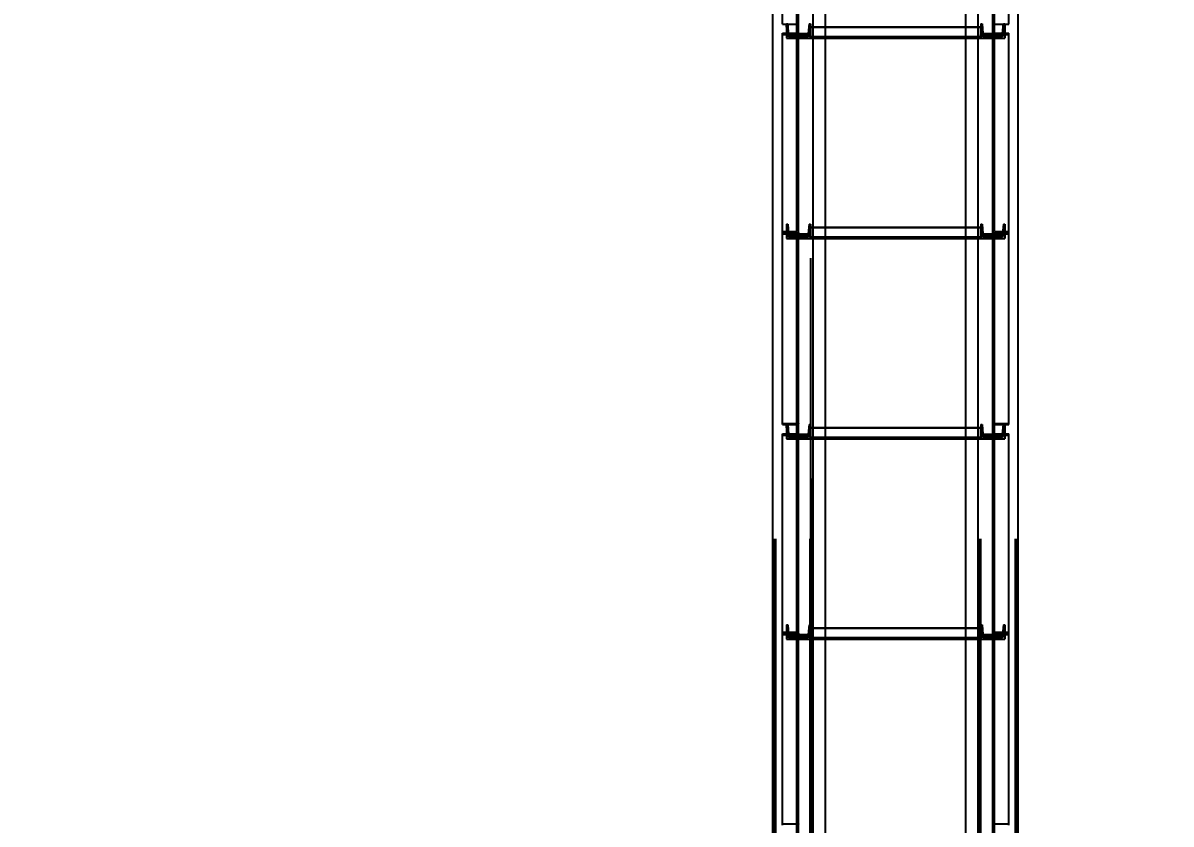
# Model space of a CAD drawing. Header units: millimetres. Extents: x 150209.93 to 150215.05, y 136675.65 to 136679.93.
# Drawn here: x 150214.08 to 150214.1946, y 136677.8664 to 136677.9464 of the extents above; entities that cross this region are included whole.
import ezdxf

# ---------------------------------------------------------------- set-up
doc = ezdxf.new("R2010")
doc.units = ezdxf.units.MM
doc.header["$LTSCALE"] = 0.25
for name, pattern in [('XKITLINE00', [0]), ('XKITLINE02', [4, 2, -2]), ('XKITLINE03', [6, 3, -1, 1, -1])]:
    doc.linetypes.add(name, pattern=pattern)
doc.styles.add('ROMANS', font='romans.shx')
doc.dimstyles.new('MD300', dxfattribs={"dimtxt": 2.5, "dimasz": 2.5, "dimexe": 1, "dimexo": 1, "dimgap": 0.5, "dimtad": 1, "dimdec": 1, "dimlfac": 50, "dimrnd": 0.5, "dimdsep": 46, "dimtxsty": 'ROMANS', "dimcen": 1, "dimclrd": 146, "dimclre": 146, "dimclrt": 30, "dimadec": 1, "dimazin": 2, "dimtfac": 1, "dimtdec": 1, "dimtmove": 0, "dimatfit": 1, "dimfxl": 1, "dimtolj": 1, "dimtzin": 0, "dimlwd": -1, "dimlwe": -1, "dimarcsym": 0})

# ---------------------------------------------------------------- blocks, each defined once
blk = doc.blocks.new('çatıı')
at = {"color": 116, "linetype": 'XKITLINE02', "true_color": 0x136734}
for p, q in [((26132.53, 10820.27), (26132.53, 12463.6)), ((26133.06, 10820.27), (26133.07, 12463.8)), ((26150.3, 10820.27), (26150.3, 12463.8)), ((26150.83, 10820.27), (26150.83, 12463.6)), ((26234.06, 10837.88), (26234.06, 12463.6)), ((26234.91, 10820.27), (26234.91, 12463.6)), ((26235.44, 10820.27), (26235.45, 12463.8)), ((26252.68, 10820.27), (26252.68, 12463.8)), ((26253.21, 10820.27), (26253.21, 12463.6)), ((26150.38, 10820.27), (26150.38, 12460.57)), ((26151.23, 10820.3), (26151.23, 12460.55)), ((26157.88, 10824.41), (26157.88, 12460.56)), ((26227.88, 10820.56), (26227.88, 12460.56)), ((26234.53, 10820.3), (26234.53, 12460.55)), ((26235.38, 10820.27), (26235.38, 12460.57)), ((26131.68, 10840.75), (26131.68, 12421.84)), ((26150.38, 12350.28), (26150.38, 10820.27)), ((26151.23, 12350.28), (26151.23, 10820.3)), ((26254.06, 10887.1), (26254.06, 12350.28)), ((26136.38, 11577.29), (26136.38, 11673.08)), ((26143.58, 11571.97), (26143.58, 11672.48)), ((26144.38, 11571.97), (26144.38, 11673.08)), ((26241.36, 11571.97), (26241.36, 11673.08)), ((26242.16, 11571.97), (26242.16, 11672.48)), ((26249.36, 11577.29), (26249.36, 11673.08)), ((26136.38, 11577.29), (26143.58, 11577.29)), ((26138.38, 11575.66), (26138.38, 11577.32)), ((26138.38, 11577.32), (26139.06, 11577.32)), ((26138.38, 11577.29), (26138.38, 11571.83)), ((26138.38, 11575.66), (26139.06, 11575.66)), ((26138.38, 11575.66), (26138.38, 11570.16)), ((26139.06, 11577.32), (26139.06, 11575.66)), ((26139.44, 11572.53), (26139.06, 11577.32)), ((26139.06, 11575.66), (26139.44, 11570.86)), ((26143.58, 11473.67), (26143.58, 11577.79)), ((26143.58, 11577.79), (26144.38, 11577.79)), ((26144.38, 11473.1), (26144.38, 11577.79)), ((26149.7, 11577.32), (26149.32, 11572.53)), ((26149.7, 11575.66), (26149.32, 11570.86)), ((26149.7, 11577.32), (26149.7, 11575.66)), ((26149.7, 11577.32), (26150.38, 11577.32)), ((26149.7, 11575.66), (26150.38, 11575.66)), ((26150.38, 11577.32), (26150.38, 11575.66)), ((26150.38, 11577.32), (26150.38, 11571.83)), ((26150.38, 11570.16), (26150.38, 11575.84)), ((26150.38, 11575.84), (26157.88, 11575.84)), ((26150.38, 11575.83), (26235.36, 11575.83)), ((26150.38, 11575.67), (26235.36, 11575.67)), ((26150.38, 11575.66), (26235.36, 11575.66)), ((26150.38, 11575.66), (26150.38, 11570.16)), ((26227.88, 11575.84), (26235.36, 11575.84)), ((26235.36, 11577.32), (26235.36, 11571.83)), ((26235.36, 11577.32), (26236.04, 11577.32)), ((26235.36, 11577.32), (26235.36, 11575.66)), ((26235.36, 11570.16), (26235.36, 11575.84)), ((26235.36, 11575.66), (26235.36, 11570.16)), ((26235.36, 11575.66), (26236.04, 11575.66)), ((26236.04, 11577.32), (26236.42, 11572.53)), ((26236.04, 11577.32), (26236.04, 11575.66)), ((26236.04, 11575.66), (26236.42, 11570.86)), ((26241.36, 11473.1), (26241.36, 11577.79)), ((26241.36, 11577.79), (26242.16, 11577.79)), ((26242.16, 11473.67), (26242.16, 11577.79)), ((26242.16, 11577.29), (26249.36, 11577.29)), ((26246.3, 11572.53), (26246.68, 11577.32)), ((26246.68, 11575.66), (26246.3, 11570.86)), ((26246.68, 11577.32), (26247.36, 11577.32)), ((26246.68, 11577.32), (26246.68, 11575.66)), ((26246.68, 11575.66), (26247.36, 11575.66)), ((26247.36, 11571.83), (26247.36, 11577.32)), ((26247.36, 11577.32), (26247.36, 11575.66)), ((26247.36, 11575.66), (26247.36, 11570.16)), ((26136.38, 11473.1), (26136.38, 11572.64)), ((26136.38, 11572.64), (26143.58, 11572.64)), ((26136.38, 11572.07), (26144.38, 11572.07)), ((26138.38, 11571.83), (26138.38, 11570.16)), ((26138.38, 11571.83), (26150.38, 11571.83)), ((26138.38, 11570.16), (26150.38, 11570.16)), ((26139.44, 11572.53), (26139.44, 11570.86)), ((26139.44, 11572.53), (26149.32, 11572.53)), ((26139.44, 11570.86), (26149.32, 11570.86)), ((26143.58, 11571.97), (26144.38, 11571.97)), ((26149.32, 11572.53), (26149.32, 11570.86)), ((26150.38, 11571.83), (26150.38, 11570.16)), ((26150.38, 11571.02), (26235.36, 11571.02)), ((26150.38, 11570.87), (26235.36, 11570.87)), ((26150.38, 11570.34), (26157.88, 11570.34)), ((26150.38, 11570.16), (26157.88, 11570.16)), ((26227.88, 11570.34), (26235.36, 11570.34)), ((26227.88, 11570.16), (26235.36, 11570.16)), ((26235.36, 11571.83), (26247.36, 11571.83)), ((26235.36, 11571.83), (26235.36, 11570.16)), ((26235.36, 11570.16), (26247.36, 11570.16)), ((26236.42, 11572.53), (26246.3, 11572.53)), ((26236.42, 11572.53), (26236.42, 11570.86)), ((26236.42, 11570.86), (26246.3, 11570.86)), ((26241.36, 11572.07), (26249.36, 11572.07)), ((26241.36, 11571.97), (26242.16, 11571.97)), ((26242.16, 11572.64), (26249.36, 11572.64)), ((26246.3, 11572.53), (26246.3, 11570.86)), ((26247.36, 11571.83), (26247.36, 11570.16)), ((26249.36, 11473.1), (26249.36, 11572.64)), ((26143.58, 11478.82), (26144.38, 11478.82)), ((26241.36, 11478.82), (26242.16, 11478.82)), ((26136.38, 11473.67), (26143.58, 11473.67)), ((26136.38, 11377.31), (26136.38, 11473.1)), ((26136.38, 11473.1), (26144.38, 11473.1)), ((26136.38, 11473.1), (26144.38, 11473.1)), ((26136.38, 11472.51), (26143.58, 11472.51)), ((26138.38, 11477.34), (26138.38, 11475.67)), ((26138.38, 11477.34), (26139.06, 11477.34)), ((26138.38, 11477.34), (26138.38, 11471.84)), ((26138.38, 11475.67), (26139.06, 11475.67)), ((26138.38, 11475.67), (26138.38, 11470.17)), ((26138.38, 11471.84), (26138.38, 11470.17)), ((26138.38, 11471.84), (26150.38, 11471.84)), ((26139.06, 11477.34), (26139.06, 11475.67)), ((26139.06, 11477.34), (26139.44, 11472.54)), ((26139.06, 11475.67), (26139.44, 11470.87)), ((26139.44, 11472.54), (26139.44, 11470.87)), ((26139.44, 11472.54), (26149.32, 11472.54)), ((26143.58, 11372), (26143.58, 11472.51)), ((26144.38, 11372), (26144.38, 11473.1)), ((26149.7, 11477.34), (26149.32, 11472.54)), ((26149.7, 11475.67), (26149.32, 11470.87)), ((26149.32, 11472.54), (26149.32, 11470.87)), ((26149.7, 11477.34), (26149.7, 11475.67)), ((26149.7, 11477.34), (26150.38, 11477.34)), ((26149.7, 11475.67), (26150.38, 11475.67)), ((26150.38, 11477.34), (26150.38, 11475.67)), ((26150.38, 11477.34), (26150.38, 11471.84)), ((26150.38, 11470.17), (26150.38, 11475.85)), ((26150.38, 11475.85), (26157.88, 11475.85)), ((26150.38, 11475.84), (26235.36, 11475.84)), ((26150.38, 11475.68), (26235.36, 11475.68)), ((26150.38, 11475.67), (26150.38, 11470.17)), ((26150.38, 11475.67), (26235.36, 11475.67)), ((26150.38, 11471.84), (26150.38, 11470.17)), ((26227.88, 11475.85), (26235.36, 11475.85)), ((26235.36, 11477.34), (26235.36, 11471.84)), ((26235.36, 11477.34), (26236.04, 11477.34)), ((26235.36, 11477.34), (26235.36, 11475.67)), ((26235.36, 11470.17), (26235.36, 11475.85)), ((26235.36, 11475.67), (26235.36, 11470.17)), ((26235.36, 11475.67), (26236.04, 11475.67)), ((26235.36, 11471.84), (26247.36, 11471.84)), ((26235.36, 11471.84), (26235.36, 11470.17)), ((26236.04, 11477.34), (26236.42, 11472.54)), ((26236.04, 11477.34), (26236.04, 11475.67)), ((26236.04, 11475.67), (26236.42, 11470.87)), ((26236.42, 11472.54), (26246.3, 11472.54)), ((26236.42, 11472.54), (26236.42, 11470.87)), ((26241.36, 11372), (26241.36, 11473.1)), ((26241.36, 11473.1), (26249.36, 11473.1)), ((26241.36, 11473.1), (26249.36, 11473.1)), ((26242.16, 11473.67), (26249.36, 11473.67)), ((26242.16, 11372), (26242.16, 11472.51)), ((26242.16, 11472.51), (26249.36, 11472.51)), ((26246.68, 11477.34), (26246.3, 11472.54)), ((26246.68, 11475.67), (26246.3, 11470.87)), ((26246.3, 11472.54), (26246.3, 11470.87)), ((26246.68, 11477.34), (26247.36, 11477.34)), ((26246.68, 11477.34), (26246.68, 11475.67)), ((26246.68, 11475.67), (26247.36, 11475.67)), ((26247.36, 11477.34), (26247.36, 11471.84)), ((26247.36, 11477.34), (26247.36, 11475.67)), ((26247.36, 11475.67), (26247.36, 11470.17)), ((26247.36, 11471.84), (26247.36, 11470.17)), ((26249.36, 11377.31), (26249.36, 11473.1)), ((26138.38, 11470.17), (26150.38, 11470.17)), ((26139.44, 11470.87), (26149.32, 11470.87)), ((26143.58, 11467.19), (26144.38, 11467.19)), ((26150.38, 11471.03), (26235.36, 11471.03)), ((26150.38, 11470.88), (26235.36, 11470.88)), ((26150.38, 11470.35), (26157.88, 11470.35)), ((26150.38, 11470.17), (26157.88, 11470.17)), ((26227.88, 11470.35), (26235.36, 11470.35)), ((26227.88, 11470.17), (26235.36, 11470.17)), ((26235.36, 11470.17), (26247.36, 11470.17)), ((26236.42, 11470.87), (26246.3, 11470.87)), ((26241.36, 11467.19), (26242.16, 11467.19)), ((26136.38, 11377.9), (26144.38, 11377.9)), ((26136.38, 11377.31), (26143.58, 11377.31)), ((26138.38, 11375.68), (26138.38, 11377.35)), ((26138.38, 11377.35), (26139.06, 11377.35)), ((26138.38, 11377.31), (26138.38, 11371.85)), ((26138.38, 11375.68), (26139.06, 11375.68)), ((26138.38, 11375.68), (26138.38, 11370.18)), ((26139.06, 11377.35), (26139.06, 11375.68)), ((26139.06, 11377.35), (26139.44, 11372.55)), ((26139.06, 11375.68), (26139.44, 11370.88)), ((26143.58, 11273.69), (26143.58, 11377.81)), ((26143.58, 11377.81), (26144.38, 11377.81)), ((26144.38, 11273.12), (26144.38, 11377.81)), ((26149.7, 11377.35), (26149.32, 11372.55)), ((26149.7, 11375.68), (26149.32, 11370.88)), ((26149.7, 11377.35), (26149.7, 11375.68)), ((26149.7, 11377.35), (26150.38, 11377.35)), ((26149.7, 11375.68), (26150.38, 11375.68)), ((26150.38, 11377.35), (26150.38, 11375.68)), ((26150.38, 11377.35), (26150.38, 11371.85)), ((26150.38, 11370.18), (26150.38, 11375.86)), ((26150.38, 11375.86), (26157.88, 11375.86)), ((26150.38, 11375.85), (26235.36, 11375.85)), ((26150.38, 11375.69), (26235.36, 11375.69)), ((26150.38, 11375.68), (26235.36, 11375.68)), ((26150.38, 11375.68), (26150.38, 11370.18)), ((26227.88, 11375.86), (26235.36, 11375.86)), ((26235.36, 11377.35), (26235.36, 11371.85)), ((26235.36, 11377.35), (26236.04, 11377.35)), ((26235.36, 11377.35), (26235.36, 11375.68)), ((26235.36, 11370.18), (26235.36, 11375.86)), ((26235.36, 11375.68), (26235.36, 11370.18)), ((26235.36, 11375.68), (26236.04, 11375.68)), ((26236.04, 11377.35), (26236.42, 11372.55)), ((26236.04, 11377.35), (26236.04, 11375.68)), ((26236.04, 11375.68), (26236.42, 11370.88)), ((26241.36, 11377.9), (26249.36, 11377.9)), ((26241.36, 11273.12), (26241.36, 11377.81)), ((26241.36, 11377.81), (26242.16, 11377.81)), ((26242.16, 11273.69), (26242.16, 11377.81)), ((26242.16, 11377.31), (26249.36, 11377.31)), ((26246.3, 11372.55), (26246.68, 11377.35)), ((26246.68, 11375.68), (26246.3, 11370.88)), ((26246.68, 11377.35), (26247.36, 11377.35)), ((26246.68, 11377.35), (26246.68, 11375.68)), ((26246.68, 11375.68), (26247.36, 11375.68)), ((26247.36, 11371.85), (26247.36, 11377.35)), ((26247.36, 11377.35), (26247.36, 11375.68)), ((26247.36, 11375.68), (26247.36, 11370.18)), ((26136.38, 11273.12), (26136.38, 11372.66)), ((26136.38, 11372.66), (26143.58, 11372.66)), ((26136.38, 11372.09), (26144.38, 11372.09)), ((26138.38, 11371.85), (26138.38, 11370.18)), ((26138.38, 11371.85), (26150.38, 11371.85)), ((26138.38, 11370.18), (26150.38, 11370.18)), ((26139.44, 11372.55), (26139.44, 11370.88)), ((26139.44, 11372.55), (26149.32, 11372.55)), ((26139.44, 11370.88), (26149.32, 11370.88)), ((26143.58, 11372), (26144.38, 11372)), ((26149.32, 11372.55), (26149.32, 11370.88)), ((26150.38, 11371.85), (26150.38, 11370.18)), ((26150.38, 11371.04), (26235.36, 11371.04)), ((26150.38, 11370.9), (26235.36, 11370.9)), ((26150.38, 11370.36), (26157.88, 11370.36)), ((26150.38, 11370.18), (26157.88, 11370.18)), ((26227.88, 11370.36), (26235.36, 11370.36)), ((26227.88, 11370.18), (26235.36, 11370.18)), ((26235.36, 11371.85), (26247.36, 11371.85)), ((26235.36, 11371.85), (26235.36, 11370.18)), ((26235.36, 11370.18), (26247.36, 11370.18)), ((26236.42, 11372.55), (26246.3, 11372.55)), ((26236.42, 11372.55), (26236.42, 11370.88)), ((26236.42, 11370.88), (26246.3, 11370.88)), ((26241.36, 11372.09), (26249.36, 11372.09)), ((26241.36, 11372), (26242.16, 11372)), ((26242.16, 11372.66), (26249.36, 11372.66)), ((26246.3, 11372.55), (26246.3, 11370.88)), ((26247.36, 11371.85), (26247.36, 11370.18)), ((26249.36, 11273.12), (26249.36, 11372.66)), ((26138.38, 11277.36), (26138.38, 11275.69)), ((26138.38, 11277.36), (26139.06, 11277.36)), ((26138.38, 11277.36), (26138.38, 11271.86)), ((26139.06, 11277.36), (26139.06, 11275.69)), ((26139.06, 11277.36), (26139.44, 11272.56)), ((26143.58, 11278.84), (26144.38, 11278.84)), ((26149.7, 11277.36), (26149.32, 11272.56)), ((26149.7, 11277.36), (26149.7, 11275.69)), ((26149.7, 11277.36), (26150.38, 11277.36)), ((26150.38, 11277.36), (26150.38, 11275.69)), ((26150.38, 11277.36), (26150.38, 11271.86)), ((26235.36, 11277.36), (26235.36, 11271.86)), ((26235.36, 11277.36), (26236.04, 11277.36)), ((26235.36, 11277.36), (26235.36, 11275.69)), ((26236.04, 11277.36), (26236.42, 11272.56)), ((26236.04, 11277.36), (26236.04, 11275.69)), ((26241.36, 11278.84), (26242.16, 11278.84)), ((26246.68, 11277.36), (26246.3, 11272.56)), ((26246.68, 11277.36), (26247.36, 11277.36)), ((26246.68, 11277.36), (26246.68, 11275.69)), ((26247.36, 11277.36), (26247.36, 11271.86)), ((26247.36, 11277.36), (26247.36, 11275.69)), ((26136.38, 11273.69), (26143.58, 11273.69)), ((26136.38, 11177.33), (26136.38, 11273.12)), ((26136.38, 11273.12), (26144.38, 11273.12)), ((26136.38, 11273.12), (26144.38, 11273.12)), ((26136.38, 11272.53), (26143.58, 11272.53)), ((26138.38, 11275.69), (26139.06, 11275.69)), ((26138.38, 11275.69), (26138.38, 11270.19)), ((26138.38, 11271.86), (26138.38, 11270.19)), ((26138.38, 11271.86), (26150.38, 11271.86)), ((26139.06, 11275.69), (26139.44, 11270.89)), ((26139.44, 11272.56), (26139.44, 11270.89)), ((26139.44, 11272.56), (26149.32, 11272.56)), ((26143.58, 11172.02), (26143.58, 11272.53)), ((26144.38, 11172.02), (26144.38, 11273.12)), ((26149.7, 11275.69), (26149.32, 11270.89)), ((26149.32, 11272.56), (26149.32, 11270.89)), ((26149.7, 11275.69), (26150.38, 11275.69)), ((26150.38, 11270.19), (26150.38, 11275.87)), ((26150.38, 11275.87), (26157.88, 11275.87)), ((26150.38, 11275.86), (26235.36, 11275.86)), ((26150.38, 11275.7), (26235.36, 11275.7)), ((26150.38, 11275.69), (26150.38, 11270.19)), ((26150.38, 11275.69), (26235.36, 11275.69)), ((26150.38, 11271.86), (26150.38, 11270.19)), ((26227.88, 11275.87), (26235.36, 11275.87)), ((26235.36, 11270.19), (26235.36, 11275.87)), ((26235.36, 11275.69), (26235.36, 11270.19)), ((26235.36, 11275.69), (26236.04, 11275.69)), ((26235.36, 11271.86), (26247.36, 11271.86)), ((26235.36, 11271.86), (26235.36, 11270.19)), ((26236.04, 11275.69), (26236.42, 11270.89)), ((26236.42, 11272.56), (26246.3, 11272.56)), ((26236.42, 11272.56), (26236.42, 11270.89)), ((26241.36, 11172.02), (26241.36, 11273.12)), ((26241.36, 11273.12), (26249.36, 11273.12)), ((26241.36, 11273.12), (26249.36, 11273.12)), ((26242.16, 11273.69), (26249.36, 11273.69)), ((26242.16, 11172.02), (26242.16, 11272.53)), ((26242.16, 11272.53), (26249.36, 11272.53)), ((26246.68, 11275.69), (26246.3, 11270.89)), ((26246.3, 11272.56), (26246.3, 11270.89)), ((26246.68, 11275.69), (26247.36, 11275.69)), ((26247.36, 11275.69), (26247.36, 11270.19)), ((26247.36, 11271.86), (26247.36, 11270.19)), ((26249.36, 11177.33), (26249.36, 11273.12)), ((26138.38, 11270.19), (26150.38, 11270.19)), ((26139.44, 11270.89), (26149.32, 11270.89)), ((26143.58, 11267.21), (26144.38, 11267.21)), ((26150.38, 11271.05), (26235.36, 11271.05)), ((26150.38, 11270.91), (26235.36, 11270.91)), ((26150.38, 11270.37), (26157.88, 11270.37)), ((26150.38, 11270.19), (26157.88, 11270.19)), ((26227.88, 11270.37), (26235.36, 11270.37)), ((26227.88, 11270.19), (26235.36, 11270.19)), ((26235.36, 11270.19), (26247.36, 11270.19)), ((26236.42, 11270.89), (26246.3, 11270.89)), ((26241.36, 11267.21), (26242.16, 11267.21)), ((26136.38, 11177.92), (26144.38, 11177.92)), ((26241.36, 11177.92), (26249.36, 11177.92))]:
    blk.add_line(p, q, dxfattribs=at)
at = {"color": 1, "linetype": 'XKITLINE03'}
for p, q in [((26144.38, 10818.82), (26144.38, 12467.2)), ((26241.36, 10818.82), (26241.36, 12467.2)), ((26150.38, 12460.27), (26150.38, 10820.27)), ((26235.38, 10820.27), (26235.38, 12460.27)), ((26144.38, 11473.1), (26144.38, 11572.07)), ((26150.38, 11570.16), (26150.38, 11571.83)), ((26150.38, 11570.34), (26235.36, 11570.34)), ((26235.36, 11571.83), (26235.36, 11570.16)), ((26241.36, 11572.07), (26241.36, 11473.1)), ((26144.38, 11377.9), (26144.38, 11473.1)), ((26150.38, 11470.17), (26150.38, 11471.84)), ((26235.36, 11471.84), (26235.36, 11470.17)), ((26241.36, 11473.1), (26241.36, 11377.9)), ((26150.38, 11470.35), (26235.36, 11470.35)), ((26144.38, 11273.12), (26144.38, 11372.09)), ((26150.38, 11370.18), (26150.38, 11371.85)), ((26150.38, 11370.36), (26235.36, 11370.36)), ((26235.36, 11371.85), (26235.36, 11370.18)), ((26241.36, 11372.09), (26241.36, 11273.12)), ((26144.38, 11177.92), (26144.38, 11273.12)), ((26150.38, 11270.19), (26150.38, 11271.86)), ((26235.36, 11271.86), (26235.36, 11270.19)), ((26241.36, 11273.12), (26241.36, 11177.92)), ((26150.38, 11270.37), (26235.36, 11270.37))]:
    blk.add_line(p, q, dxfattribs=at)
at = {"color": 7, "linetype": 'XKITLINE00'}
for p, q in [((26131.68, 10930.57), (26131.68, 12349.97)), ((26151.68, 10930.57), (26151.68, 12349.97)), ((26157.88, 10930.57), (26157.88, 12349.97)), ((26227.88, 10930.57), (26227.88, 12349.97)), ((26234.06, 10930.57), (26234.06, 12349.97)), ((26254.06, 10930.57), (26254.06, 12349.97)), ((26157.88, 11575.84), (26227.88, 11575.84)), ((26157.88, 11570.34), (26227.88, 11570.34)), ((26157.88, 11570.16), (26227.88, 11570.16)), ((26157.88, 11475.85), (26227.88, 11475.85)), ((26157.88, 11470.35), (26227.88, 11470.35)), ((26157.88, 11470.17), (26227.88, 11470.17)), ((26157.88, 11375.86), (26227.88, 11375.86)), ((26157.88, 11370.36), (26227.88, 11370.36)), ((26157.88, 11370.18), (26227.88, 11370.18)), ((26157.88, 11275.87), (26227.88, 11275.87)), ((26157.88, 11270.37), (26227.88, 11270.37)), ((26157.88, 11270.19), (26227.88, 11270.19))]:
    blk.add_line(p, q, dxfattribs=at)
at = {"color": 1, "linetype": 'XKITLINE00'}
for centre in [(26144.38, 11572.07), (26150.38, 11571.83), (26150.38, 11570.34), (26150.38, 11570.16), (26235.36, 11571.83), (26235.36, 11570.34), (26235.36, 11570.16), (26241.36, 11572.07), (26144.38, 11473.1), (26144.38, 11473.1), (26150.38, 11471.84), (26235.36, 11471.84), (26241.36, 11473.1), (26241.36, 11473.1), (26150.38, 11470.35), (26150.38, 11470.17), (26235.36, 11470.35), (26235.36, 11470.17), (26144.38, 11377.9), (26241.36, 11377.9), (26144.38, 11372.09), (26150.38, 11371.85), (26150.38, 11370.36), (26150.38, 11370.18), (26235.36, 11371.85), (26235.36, 11370.36), (26235.36, 11370.18), (26241.36, 11372.09), (26144.38, 11273.12), (26144.38, 11273.12), (26150.38, 11271.86), (26235.36, 11271.86), (26241.36, 11273.12), (26241.36, 11273.12), (26150.38, 11270.37), (26150.38, 11270.19), (26235.36, 11270.37), (26235.36, 11270.19), (26144.38, 11177.92), (26241.36, 11177.92)]:
    blk.add_circle(centre, 0.05, dxfattribs=at)
blk = doc.blocks.new('*D8')
at = {"color": 146, "transparency": 16777216}
for p, q in [((150214.91743, 136678.24692), (150215.05387, 136678.24692)), ((150214.05387, 136678.21692), (150214.05387, 136677.37684)), ((150214.91743, 136677.34684), (150215.05387, 136677.34684))]:
    blk.add_line(p, q, dxfattribs=at)
for points in [[(150214.04887, 136678.21692), (150214.05887, 136678.21692), (150214.05387, 136678.24692)], [(150214.04887, 136677.37684), (150214.05887, 136677.37684), (150214.05387, 136677.34684)]]:
    blk.add_solid(points, dxfattribs=at)
at = {"layer": 'DEFPOINTS', "color": 0, "transparency": 16777216}
for p in [(150213.91743, 136678.24692), (150213.91743, 136677.34684), (150214.05387, 136677.34684)]:
    blk.add_point(p, dxfattribs=at)
at = {"color": 30, "transparency": 16777216, "insert": (150214.02887, 136677.79688), "char_height": 0.03, "attachment_point": 5, "rotation": 90, "style": 'ROMANS'}
blk.add_mtext('\\A1;45', dxfattribs=at)

msp = doc.modelspace()

# ---------------------------------------------------------------- block references
at = {"xscale": 0.0002000170049888334, "yscale": 0.0002000170049888334, "zscale": 0.0002000170049888334}
msp.add_blockref('çatıı', (150208.92807, 136675.63059), dxfattribs=at)

# ---------------------------------------------------------------- dimensions: what is measured, and where the dimension line sits
dim = msp.add_aligned_dim(p1=(150213.91743, 136678.24692), p2=(150213.91743, 136677.34684), distance=0.13644, dimstyle='MD300', override={"dimtxt": 0.03, "dimasz": 0.03, "dimgap": 0.01})
dim.commit()
dim.dimension.update_dxf_attribs({"geometry": '*D8', "text_midpoint": (150214.02887, 136677.79688)})

doc.saveas('drawing.dxf')
